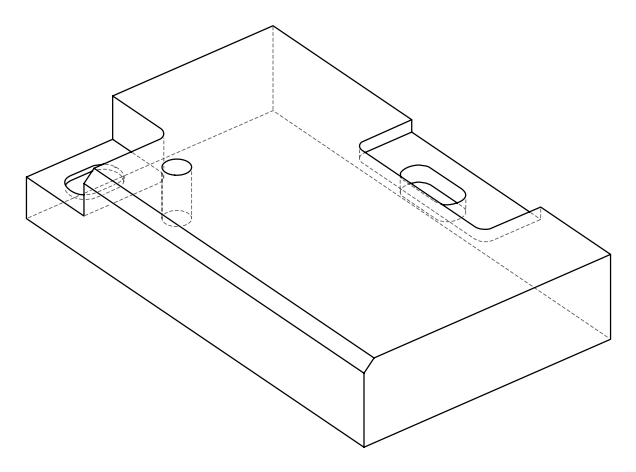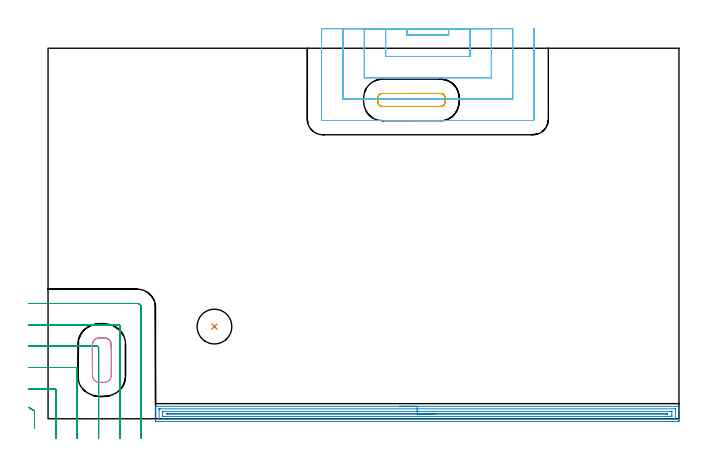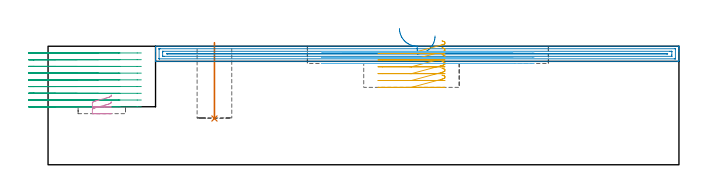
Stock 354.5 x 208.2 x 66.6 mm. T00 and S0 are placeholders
(PLAN: 6 operations, 2 tool changes, 29 min)
(1 INDEXABLE_INSERT_DRILL_BLIND_HOLE_FROM_SOLID | STEP1POCKET | NXT0302_010 | 0.17 min | 12042 mm3)
(2 AREA_MILL | FG_CHAMFER_SURFACE | UGT0205_001 | 9.56 min | 10809 mm3)
(3 MILL_CORNER_NOTCH_RECTANGULAR | CORNER_NOTCH_RECTANGULAR | NXT0201_012 | Follow Part, ap 4, ae 75% | 9.67 min | 148562 mm3)
(4 MILL_RECTANGULAR_POCKET | POCKET_RECTANGULAR_STRAIGHT | NXT0201_012 | Follow Part, ap 4, ae 75% | 0.48 min | 3771 mm3)
(5 MILL_RECTANGULAR_POCKET_1 | POCKET_RECTANGULAR_STRAIGHT_1 | NXT0201_012 | Follow Part, ap 4, ae 75% | 1.69 min | 26675 mm3)
(6 MILL_SLOT | SLOT_PARTIAL_RECTANGULAR | NXT0201_012 | Follow Part, ap 4, ae 75% | 7.46 min | 52338 mm3)
(TOOL NXT0302_010 | Index. Insert Drill 19.5mm [880-D1950L25-05] | D19.5 PA176 FL98 Z2)
(TOOL UGT0205_001 | Chamfer Mill 20 x 3 x 45 deg. | D20 FL50 Z2)
(TOOL NXT0201_012 | ENDMILL 16mm [2P460-1600-NA 1630] | D16 FL38 Z6)
(OP 1 INDEXABLE_INSERT_DRILL_BLIND_HOLE_FROM_SOLID)
G17 G21 G94 G90
T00 M6
G54
G17 G0 G90 X93.5 Y51.8 S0 M3
G43 Z76.6 H1
G94 G81 G98 Z26. F250. R68.6
G80
M5
M2
(OP 2 AREA_MILL)
G17 G21 G94 G90
T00 M6
G54
G17 G0 G90 X197.45 Y7. S1061 M3
G43 Z76.6 H0
G94 G1 X197.488 Z75.728 F250.
X197.602 Z74.863
X197.791 Z74.012
X198.053 Z73.18
X198.387 Z72.374
X198.79 Z71.6
X199.259 Z70.864
X199.79 Z70.172
X200.379 Z69.529
X201.022 Z68.939
X201.714 Z68.408
X202.45 Z67.94
X203.224 Z67.537
X204.03 Z67.203
X204.862 Z66.941
X205.714 Z66.752
X206.578 Z66.638
X207.45 Z66.6
X354.335
X354.49 Y6.997 Z66.588
X354.498 Y6.881 Z66.473
X354.5 Y6.76 Z66.359
Y6.45 Z66.049
Y5.803 Z65.398
Y4.608 Z64.204
Y4.059 Z63.652
Y-0.901 Z58.696
X354.497 Y-1.176 Z58.422
X354.49 Y-1.493 Z58.104
X354.218 Y-1.498 Z58.101
X353.888 Y-1.5 Z58.1
X61.012
X60.682 Y-1.498 Z58.101
X60.41 Y-1.493 Z58.104
X60.4 Y-1.176 Z58.422
Y4.059 Z63.652
Y4.608 Z64.204
Y4.931 Z64.527
Y5.48 Z65.076
Y5.803 Z65.398
Y6.45 Z66.049
Y6.76 Z66.359
X60.402 Y6.881 Z66.473
X60.41 Y6.997 Z66.588
X60.566 Y7. Z66.6
X207.45
Y5.586 Z65.186
X352.325 Y5.585 Z65.185
X352.451 Y5.584 Z65.184
X352.481 Y5.582 Z65.182
X352.489 Y5.579 Z65.179
X352.493 Y5.573 Z65.173
X352.497 Y5.546 Z65.146
X352.5 Y5.415 Z65.015
Y0.181 Z59.781
X352.497 Y0.051 Z59.651
X352.493 Y-0.052 Z59.548
X352.49 Y-0.079 Z59.521
X352.478 Y-0.081 Z59.519
X352.437 Y-0.083 Z59.517
X352.102 Y-0.085 Z59.515
X351.88 Y-0.086 Z59.514
X62.575 Y-0.085 Z59.515
X62.449 Y-0.084 Z59.516
X62.419 Y-0.082 Z59.518
X62.411 Y-0.079 Z59.521
X62.407 Y-0.073 Z59.527
X62.403 Y-0.046 Z59.554
X62.4 Y0.085 Z59.685
Y5.319 Z64.919
X62.403 Y5.449 Z65.049
X62.407 Y5.552 Z65.152
X62.41 Y5.579 Z65.179
X62.422 Y5.581 Z65.181
X62.463 Y5.583 Z65.183
X62.798 Y5.585 Z65.185
X63.021 Y5.586 Z65.186
X207.45
Y4.171 Z63.771
X349.423
X350.202
X350.316 Y4.169 Z63.769
X350.431 Y4.164 Z63.764
X350.491 Y4.16 Z63.76
X350.494 Y4.118 Z63.718
X350.497 Y4.059 Z63.659
X350.5 Y3.88 Z63.48
Y2.135 Z61.735
X350.495 Y1.441 Z61.041
X350.492 Y1.353 Z60.953
X350.49 Y1.336 Z60.936
X350.469 Y1.333 Z60.933
X350.43 Y1.33 Z60.93
X350.316 Y1.329 Z60.929
X65.477
X64.698
X64.584 Y1.331 Z60.931
X64.469 Y1.335 Z60.935
X64.409 Y1.34 Z60.94
X64.406 Y1.382 Z60.982
X64.403 Y1.441 Z61.041
X64.401 Y1.62 Z61.22
X64.4 Y3.365 Z62.965
X64.405 Y4.059 Z63.659
X64.408 Y4.148 Z63.748
X64.41 Y4.164 Z63.764
X64.431 Y4.167 Z63.767
X64.47 Y4.17 Z63.77
X64.584 Y4.171 Z63.771
X207.45
Y2.757 Z62.357
X348.077
X348.092 Y2.756 Z62.356
X348.176 Y2.751 Z62.351
X348.086 Y2.748 Z62.348
X347.653 Y2.743 Z62.343
X347.638
X66.823
X66.809 Y2.744 Z62.344
X66.724 Y2.749 Z62.349
X66.814 Y2.752 Z62.352
X67.247 Y2.757 Z62.357
X67.262
X207.45
X208.322 Z62.395
X209.187 Z62.509
X210.038 Z62.698
X210.87 Z62.96
X211.676 Z63.294
X212.45 Z63.697
X213.186 Z64.166
X213.878 Z64.697
X214.521 Z65.286
X215.11 Z65.929
X215.642 Z66.622
X216.11 Z67.357
X216.513 Z68.131
X216.847 Z68.937
X217.109 Z69.769
X217.298 Z70.621
X217.412 Z71.486
X217.45 Z72.357
G0 Z76.6
M5
M2
(OP 3 MILL_CORNER_NOTCH_RECTANGULAR)
G17 G21 G94 G90
T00 M6
G54
G17 G0 G90 X-7.6 Y-5.498 S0 M3
G43 Z76.6 H1
Z62.822
G94 G1 Y-2.498 F250.
Y4.006 F500.
G3 X-8. Y4.694 R0.8
G1 X-10.598 Y6.194 F250.
G0 Z76.6
X4.4 Y-11.
Z62.822
G1 Y-8.
Y16.005 F500.
G3 X3.605 Y16.8 R0.8
G1 X-8.
X-11. F250.
G0 Z76.6
X16.4 Y-11.
Z62.822
G1 Y-8.
Y28.004 F500.
G3 X15.604 Y28.8 R0.8
G1 X-8.
X-11. F250.
G0 Z76.6
X28.4 Y-11.
Z62.822
G1 Y-8.
Y40.004 F500.
G3 X27.604 Y40.8 R0.8
G1 X-8.
X-11. F250.
G0 Z76.6
X40.4 Y-11.
Z62.822
G1 Y-8.
Y52.004 F500.
G3 X39.604 Y52.8 R0.8
G1 X-8.
X-11. F250.
G0 Z76.6
X52.4 Y-11.
Z62.822
G1 Y-8.
Y62.5 F500.
G3 X50.1 Y64.8 R2.3
G1 X-8.
X-11. F250.
G0 Z76.6
X-7.6 Y-5.498
Z59.044
G1 Y-2.498
Y4.006 F500.
G3 X-8. Y4.694 R0.8
G1 X-10.598 Y6.194 F250.
G0 Z76.6
X4.4 Y-11.
Z59.044
G1 Y-8.
Y16.005 F500.
G3 X3.605 Y16.8 R0.8
G1 X-8.
X-11. F250.
G0 Z76.6
X16.4 Y-11.
Z59.044
G1 Y-8.
Y28.004 F500.
G3 X15.604 Y28.8 R0.8
G1 X-8.
X-11. F250.
G0 Z76.6
X28.4 Y-11.
Z59.044
G1 Y-8.
Y40.004 F500.
G3 X27.604 Y40.8 R0.8
G1 X-8.
X-11. F250.
G0 Z76.6
X40.4 Y-11.
Z59.044
G1 Y-8.
Y52.004 F500.
G3 X39.604 Y52.8 R0.8
G1 X-8.
X-11. F250.
G0 Z76.6
X52.4 Y-11.
Z59.044
G1 Y-8.
Y62.5 F500.
G3 X50.1 Y64.8 R2.3
G1 X-8.
X-11. F250.
G0 Z76.6
X-7.6 Y-5.498
Z55.267
G1 Y-2.498
Y4.006 F500.
G3 X-8. Y4.694 R0.8
G1 X-10.598 Y6.194 F250.
G0 Z76.6
X4.4 Y-11.
Z55.267
G1 Y-8.
Y16.005 F500.
G3 X3.605 Y16.8 R0.8
G1 X-8.
X-11. F250.
G0 Z76.6
X16.4 Y-11.
Z55.267
G1 Y-8.
Y28.004 F500.
G3 X15.604 Y28.8 R0.8
G1 X-8.
X-11. F250.
G0 Z76.6
X28.4 Y-11.
Z55.267
G1 Y-8.
Y40.004 F500.
G3 X27.604 Y40.8 R0.8
G1 X-8.
X-11. F250.
G0 Z76.6
X40.4 Y-11.
Z55.267
G1 Y-8.
Y52.004 F500.
G3 X39.604 Y52.8 R0.8
G1 X-8.
X-11. F250.
G0 Z76.6
X52.4 Y-11.
Z55.267
G1 Y-8.
Y62.5 F500.
G3 X50.1 Y64.8 R2.3
G1 X-8.
X-11. F250.
G0 Z76.6
X-7.6 Y-5.498
Z51.489
G1 Y-2.498
Y4.006 F500.
G3 X-8. Y4.694 R0.8
G1 X-10.598 Y6.194 F250.
G0 Z76.6
X4.4 Y-11.
Z51.489
G1 Y-8.
Y16.005 F500.
G3 X3.605 Y16.8 R0.8
G1 X-8.
X-11. F250.
G0 Z76.6
X16.4 Y-11.
Z51.489
G1 Y-8.
Y28.004 F500.
G3 X15.604 Y28.8 R0.8
G1 X-8.
X-11. F250.
G0 Z76.6
X28.4 Y-11.
Z51.489
G1 Y-8.
Y40.004 F500.
G3 X27.604 Y40.8 R0.8
G1 X-8.
X-11. F250.
G0 Z76.6
X40.4 Y-11.
Z51.489
G1 Y-8.
Y52.004 F500.
G3 X39.604 Y52.8 R0.8
G1 X-8.
X-11. F250.
G0 Z76.6
X52.4 Y-11.
Z51.489
G1 Y-8.
Y62.5 F500.
G3 X50.1 Y64.8 R2.3
G1 X-8.
X-11. F250.
G0 Z76.6
X-7.6 Y-5.498
Z47.711
G1 Y-2.498
Y4.006 F500.
G3 X-8. Y4.694 R0.8
G1 X-10.598 Y6.194 F250.
G0 Z76.6
X4.4 Y-11.
Z47.711
G1 Y-8.
Y16.005 F500.
G3 X3.605 Y16.8 R0.8
G1 X-8.
X-11. F250.
G0 Z76.6
X16.4 Y-11.
Z47.711
G1 Y-8.
Y28.004 F500.
G3 X15.604 Y28.8 R0.8
G1 X-8.
X-11. F250.
G0 Z76.6
X28.4 Y-11.
Z47.711
G1 Y-8.
Y40.004 F500.
G3 X27.604 Y40.8 R0.8
G1 X-8.
X-11. F250.
G0 Z76.6
X40.4 Y-11.
Z47.711
G1 Y-8.
Y52.004 F500.
G3 X39.604 Y52.8 R0.8
G1 X-8.
X-11. F250.
G0 Z76.6
X52.4 Y-11.
Z47.711
G1 Y-8.
Y62.5 F500.
G3 X50.1 Y64.8 R2.3
G1 X-8.
X-11. F250.
G0 Z76.6
X-7.6 Y-5.498
Z43.933
G1 Y-2.498
Y4.006 F500.
G3 X-8. Y4.694 R0.8
G1 X-10.598 Y6.194 F250.
G0 Z76.6
X4.4 Y-11.
Z43.933
G1 Y-8.
Y16.005 F500.
G3 X3.605 Y16.8 R0.8
G1 X-8.
X-11. F250.
G0 Z76.6
X16.4 Y-11.
Z43.933
G1 Y-8.
Y28.004 F500.
G3 X15.604 Y28.8 R0.8
G1 X-8.
X-11. F250.
G0 Z76.6
X28.4 Y-11.
Z43.933
G1 Y-8.
Y40.004 F500.
G3 X27.604 Y40.8 R0.8
G1 X-8.
X-11. F250.
G0 Z76.6
X40.4 Y-11.
Z43.933
G1 Y-8.
Y52.004 F500.
G3 X39.604 Y52.8 R0.8
G1 X-8.
X-11. F250.
G0 Z76.6
X52.4 Y-11.
Z43.933
G1 Y-8.
Y62.5 F500.
G3 X50.1 Y64.8 R2.3
G1 X-8.
X-11. F250.
G0 Z76.6
X-7.6 Y-5.498
Z40.156
G1 Y-2.498
Y4.006 F500.
G3 X-8. Y4.694 R0.8
G1 X-10.598 Y6.194 F250.
G0 Z76.6
X4.4 Y-11.
Z40.156
G1 Y-8.
Y16.005 F500.
G3 X3.605 Y16.8 R0.8
G1 X-8.
X-11. F250.
G0 Z76.6
X16.4 Y-11.
Z40.156
G1 Y-8.
Y28.004 F500.
G3 X15.604 Y28.8 R0.8
G1 X-8.
X-11. F250.
G0 Z76.6
X28.4 Y-11.
Z40.156
G1 Y-8.
Y40.004 F500.
G3 X27.604 Y40.8 R0.8
G1 X-8.
X-11. F250.
G0 Z76.6
X40.4 Y-11.
Z40.156
G1 Y-8.
Y52.004 F500.
G3 X39.604 Y52.8 R0.8
G1 X-8.
X-11. F250.
G0 Z76.6
X52.4 Y-11.
Z40.156
G1 Y-8.
Y62.5 F500.
G3 X50.1 Y64.8 R2.3
G1 X-8.
X-11. F250.
G0 Z76.6
X-7.6 Y-5.498
Z36.378
G1 Y-2.498
Y4.006 F500.
G3 X-8. Y4.694 R0.8
G1 X-10.598 Y6.194 F250.
G0 Z76.6
X4.4 Y-11.
Z36.378
G1 Y-8.
Y16.005 F500.
G3 X3.605 Y16.8 R0.8
G1 X-8.
X-11. F250.
G0 Z76.6
X16.4 Y-11.
Z36.378
G1 Y-8.
Y28.004 F500.
G3 X15.604 Y28.8 R0.8
G1 X-8.
X-11. F250.
G0 Z76.6
X28.4 Y-11.
Z36.378
G1 Y-8.
Y40.004 F500.
G3 X27.604 Y40.8 R0.8
G1 X-8.
X-11. F250.
G0 Z76.6
X40.4 Y-11.
Z36.378
G1 Y-8.
Y52.004 F500.
G3 X39.604 Y52.8 R0.8
G1 X-8.
X-11. F250.
G0 Z76.6
X52.4 Y-11.
Z36.378
G1 Y-8.
Y62.5 F500.
G3 X50.1 Y64.8 R2.3
G1 X-8.
X-11. F250.
G0 Z76.6
X-7.6 Y-5.498
Z32.6
G1 Y-2.498
Y4.006 F500.
G3 X-8. Y4.694 R0.8
G1 X-10.598 Y6.194 F250.
G0 Z76.6
X4.4 Y-11.
Z32.6
G1 Y-8.
Y16.005 F500.
G3 X3.605 Y16.8 R0.8
G1 X-8.
X-11. F250.
G0 Z76.6
X16.4 Y-11.
Z32.6
G1 Y-8.
Y28.004 F500.
G3 X15.604 Y28.8 R0.8
G1 X-8.
X-11. F250.
G0 Z76.6
X28.4 Y-11.
Z32.6
G1 Y-8.
Y40.004 F500.
G3 X27.604 Y40.8 R0.8
G1 X-8.
X-11. F250.
G0 Z76.6
X40.4 Y-11.
Z32.6
G1 Y-8.
Y52.004 F500.
G3 X39.604 Y52.8 R0.8
G1 X-8.
X-11. F250.
G0 Z76.6
X52.4 Y-11.
Z32.6
G1 Y-8.
Y62.5 F500.
G3 X50.1 Y64.8 R2.3
G1 X-8.
X-11. F250.
G0 Z76.6
M5
M2
(OP 4 MILL_RECTANGULAR_POCKET)
G17 G21 G94 G90
T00 M6
G54
G17 G0 G90 X35.5 Y39.855 S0 M3
G43 Z76.6 H1
Z39.28
G94 G1 Y41.795 Z38.76 F250.
X35.44 Y42.299 Z38.624
X35.314 Y42.791 Z38.488
X35.123 Y43.261 Z38.352
X34.872 Y43.702 Z38.216
X34.564 Y44.105 Z38.08
X34.205 Y44.464 Z37.944
X33.802 Y44.772 Z37.808
X33.361 Y45.023 Z37.672
X32.891 Y45.214 Z37.536
X32.399 Y45.34 Z37.4
X31.895 Y45.4 Z37.264
X28.505 Z36.356
X28.001 Y45.34 Z36.22
X27.509 Y45.214 Z36.084
X27.039 Y45.023 Z35.948
X26.598 Y44.772 Z35.812
X26.195 Y44.464 Z35.676
X25.836 Y44.105 Z35.54
X25.528 Y43.702 Z35.404
X25.277 Y43.261 Z35.268
X25.086 Y42.791 Z35.132
X24.96 Y42.299 Z34.996
X24.9 Y41.795 Z34.86
Y32.95 Z32.49
Y24.3 F500.
G3 X28.7 Y20.5 R3.8
G1 X31.7
G3 X35.5 Y24.3 R3.8
G1 Y41.6
G3 X31.7 Y45.4 R3.8
G1 X28.7
G3 X24.9 Y41.6 R3.8
G1 Y32.95
Y31.95
G0 X35.5 Y39.855 Z35.49
G1 Y41.795 Z34.97 F250.
X35.44 Y42.299 Z34.834
X35.314 Y42.791 Z34.698
X35.123 Y43.261 Z34.562
X34.872 Y43.702 Z34.426
X34.564 Y44.105 Z34.29
X34.205 Y44.464 Z34.154
X33.802 Y44.772 Z34.018
X33.361 Y45.023 Z33.882
X32.891 Y45.214 Z33.746
X32.399 Y45.34 Z33.61
X31.895 Y45.4 Z33.474
X28.505 Z32.566
X28.001 Y45.34 Z32.43
X27.509 Y45.214 Z32.294
X27.039 Y45.023 Z32.158
X26.598 Y44.772 Z32.022
X26.195 Y44.464 Z31.886
X25.836 Y44.105 Z31.75
X25.528 Y43.702 Z31.614
X25.277 Y43.261 Z31.478
X25.086 Y42.791 Z31.342
X24.96 Y42.299 Z31.206
X24.9 Y41.795 Z31.07
Y32.95 Z28.7
Y24.3 F500.
G3 X28.7 Y20.5 R3.8
G1 X31.7
G3 X35.5 Y24.3 R3.8
G1 Y41.6
G3 X31.7 Y45.4 R3.8
G1 X28.7
G3 X24.9 Y41.6 R3.8
G1 Y32.95
Y31.95
G0 Z76.6
M5
M2
(OP 5 MILL_RECTANGULAR_POCKET_1)
G17 G21 G94 G90
T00 M6
G54
G17 G0 G90 X221.377 Y175.658 S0 M3
G43 Z76.6 H1
Z69.6
G94 G1 X221.439 Y175.678 Z69.583 F250.
X221.798 Y175.857 Z69.475
X222.124 Y176.092 Z69.367
X222.408 Y176.376 Z69.26
X222.643 Y176.702 Z69.152
X222.822 Y177.061 Z69.045
X222.943 Y177.444 Z68.937
X223. Y177.842 Z68.829
Y180.458 Z68.128
X222.943 Y180.856 Z68.021
X222.822 Y181.239 Z67.913
X222.643 Y181.598 Z67.806
X222.408 Y181.924 Z67.698
X222.124 Y182.208 Z67.59
X221.798 Y182.443 Z67.483
X221.439 Y182.622 Z67.375
X221.056 Y182.743 Z67.267
X220.658 Y182.8 Z67.16
X220.5 Z67.117
X204.2 Z62.75
X187.9 F500.
G3 X185.4 Y180.3 R2.5
G1 Y178.
G3 X187.9 Y175.5 R2.5
G1 X220.5
G3 X223. Y178. R2.5
G1 Y180.3
G3 X220.5 Y182.8 R2.5
G1 X204.2
X203.2
G0 X221.377 Y175.658 Z65.75
G1 X221.439 Y175.678 Z65.733 F250.
X221.798 Y175.857 Z65.625
X222.124 Y176.092 Z65.517
X222.408 Y176.376 Z65.41
X222.643 Y176.702 Z65.302
X222.822 Y177.061 Z65.195
X222.943 Y177.444 Z65.087
X223. Y177.842 Z64.979
Y180.458 Z64.278
X222.943 Y180.856 Z64.171
X222.822 Y181.239 Z64.063
X222.643 Y181.598 Z63.956
X222.408 Y181.924 Z63.848
X222.124 Y182.208 Z63.74
X221.798 Y182.443 Z63.633
X221.439 Y182.622 Z63.525
X221.056 Y182.743 Z63.418
X220.658 Y182.8 Z63.31
X220.5 Z63.268
X204.2 Z58.9
X187.9 F500.
G3 X185.4 Y180.3 R2.5
G1 Y178.
G3 X187.9 Y175.5 R2.5
G1 X220.5
G3 X223. Y178. R2.5
G1 Y180.3
G3 X220.5 Y182.8 R2.5
G1 X204.2
X203.2
G0 X221.377 Y175.658 Z61.9
G1 X221.439 Y175.678 Z61.883 F250.
X221.798 Y175.857 Z61.775
X222.124 Y176.092 Z61.667
X222.408 Y176.376 Z61.56
X222.643 Y176.702 Z61.452
X222.822 Y177.061 Z61.345
X222.943 Y177.444 Z61.237
X223. Y177.842 Z61.129
Y180.458 Z60.428
X222.943 Y180.856 Z60.321
X222.822 Y181.239 Z60.213
X222.643 Y181.598 Z60.106
X222.408 Y181.924 Z59.998
X222.124 Y182.208 Z59.89
X221.798 Y182.443 Z59.783
X221.439 Y182.622 Z59.675
X221.056 Y182.743 Z59.568
X220.658 Y182.8 Z59.46
X220.5 Z59.418
X204.2 Z55.05
X187.9 F500.
G3 X185.4 Y180.3 R2.5
G1 Y178.
G3 X187.9 Y175.5 R2.5
G1 X220.5
G3 X223. Y178. R2.5
G1 Y180.3
G3 X220.5 Y182.8 R2.5
G1 X204.2
X203.2
G0 X221.377 Y175.658 Z58.05
G1 X221.439 Y175.678 Z58.033 F250.
X221.798 Y175.857 Z57.925
X222.124 Y176.092 Z57.817
X222.408 Y176.376 Z57.71
X222.643 Y176.702 Z57.602
X222.822 Y177.061 Z57.495
X222.943 Y177.444 Z57.387
X223. Y177.842 Z57.279
Y180.458 Z56.578
X222.943 Y180.856 Z56.471
X222.822 Y181.239 Z56.363
X222.643 Y181.598 Z56.256
X222.408 Y181.924 Z56.148
X222.124 Y182.208 Z56.04
X221.798 Y182.443 Z55.933
X221.439 Y182.622 Z55.825
X221.056 Y182.743 Z55.718
X220.658 Y182.8 Z55.61
X220.5 Z55.568
X204.2 Z51.2
X187.9 F500.
G3 X185.4 Y180.3 R2.5
G1 Y178.
G3 X187.9 Y175.5 R2.5
G1 X220.5
G3 X223. Y178. R2.5
G1 Y180.3
G3 X220.5 Y182.8 R2.5
G1 X204.2
X203.2
G0 X221.377 Y175.658 Z54.2
G1 X221.439 Y175.678 Z54.183 F250.
X221.798 Y175.857 Z54.075
X222.124 Y176.092 Z53.968
X222.408 Y176.376 Z53.86
X222.643 Y176.702 Z53.752
X222.822 Y177.061 Z53.645
X222.943 Y177.444 Z53.537
X223. Y177.842 Z53.429
Y180.458 Z52.728
X222.943 Y180.856 Z52.621
X222.822 Y181.239 Z52.513
X222.643 Y181.598 Z52.406
X222.408 Y181.924 Z52.298
X222.124 Y182.208 Z52.19
X221.798 Y182.443 Z52.083
X221.439 Y182.622 Z51.975
X221.056 Y182.743 Z51.868
X220.658 Y182.8 Z51.76
X220.5 Z51.718
X204.2 Z47.35
X187.9 F500.
G3 X185.4 Y180.3 R2.5
G1 Y178.
G3 X187.9 Y175.5 R2.5
G1 X220.5
G3 X223. Y178. R2.5
G1 Y180.3
G3 X220.5 Y182.8 R2.5
G1 X204.2
X203.2
G0 X221.377 Y175.658 Z50.35
G1 X221.439 Y175.678 Z50.333 F250.
X221.798 Y175.857 Z50.225
X222.124 Y176.092 Z50.118
X222.408 Y176.376 Z50.01
X222.643 Y176.702 Z49.902
X222.822 Y177.061 Z49.795
X222.943 Y177.444 Z49.687
X223. Y177.842 Z49.579
Y180.458 Z48.878
X222.943 Y180.856 Z48.771
X222.822 Y181.239 Z48.663
X222.643 Y181.598 Z48.556
X222.408 Y181.924 Z48.448
X222.124 Y182.208 Z48.34
X221.798 Y182.443 Z48.233
X221.439 Y182.622 Z48.125
X221.056 Y182.743 Z48.018
X220.658 Y182.8 Z47.91
X220.5 Z47.868
X204.2 Z43.5
X187.9 F500.
G3 X185.4 Y180.3 R2.5
G1 Y178.
G3 X187.9 Y175.5 R2.5
G1 X220.5
G3 X223. Y178. R2.5
G1 Y180.3
G3 X220.5 Y182.8 R2.5
G1 X204.2
X203.2
G0 Z76.6
M5
M2
(OP 6 MILL_SLOT)
G17 G21 G94 G90
T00 M6
G54
G17 G0 G90 X201.7 Y219.2 S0 M3
G43 Z76.6 H1
Z63.367
G94 G1 Y216.2 F250.
Y215.6 F500.
X225.1
Y216.2
Y219.2 F250.
X189.7
Y216.2
Y203.6 F500.
X237.1
Y216.2
Y219.2 F250.
X177.7
Y216.2
Y191.6 F500.
X249.1
Y216.2
Y219.2 F250.
X165.7
Y216.2
Y179.6 F500.
X185.397
X188.397 F250.
X220.003 F500.
X223.003 F250.
X261.1 F500.
Y216.2
Y219.2 F250.
X153.7
Y216.2
Y168.3 F500.
G3 X154.4 Y167.6 R0.7
G1 X272.4
G3 X273.1 Y168.3 R0.7
G1 Y216.2
Y219.2 F250.
G0 X201.7 Z60.133
G1 Y216.2
Y215.6 F500.
X225.1
Y216.2
Y219.2 F250.
X189.7
Y216.2
Y203.6 F500.
X237.1
Y216.2
Y219.2 F250.
X177.7
Y216.2
Y191.6 F500.
X249.1
Y216.2
Y219.2 F250.
X165.7
Y216.2
Y179.6 F500.
X185.397
X188.397 F250.
X220.003 F500.
X223.003 F250.
X261.1 F500.
Y216.2
Y219.2 F250.
X153.7
Y216.2
Y168.3 F500.
G3 X154.4 Y167.6 R0.7
G1 X272.4
G3 X273.1 Y168.3 R0.7
G1 Y216.2
Y219.2 F250.
G0 X201.7 Z56.9
G1 Y216.2
Y215.6 F500.
X225.1
Y216.2
Y219.2 F250.
X189.7
Y216.2
Y203.6 F500.
X237.1
Y216.2
Y219.2 F250.
X177.7
Y216.2
Y191.6 F500.
X249.1
Y216.2
Y219.2 F250.
X165.7
Y216.2
Y179.6 F500.
X185.397
X188.397 F250.
X220.003 F500.
X223.003 F250.
X261.1 F500.
Y216.2
Y219.2 F250.
X153.7
Y216.2
Y168.3 F500.
G3 X154.4 Y167.6 R0.7
G1 X272.4
G3 X273.1 Y168.3 R0.7
G1 Y216.2
Y219.2 F250.
G0 Z76.6
M5
M2
